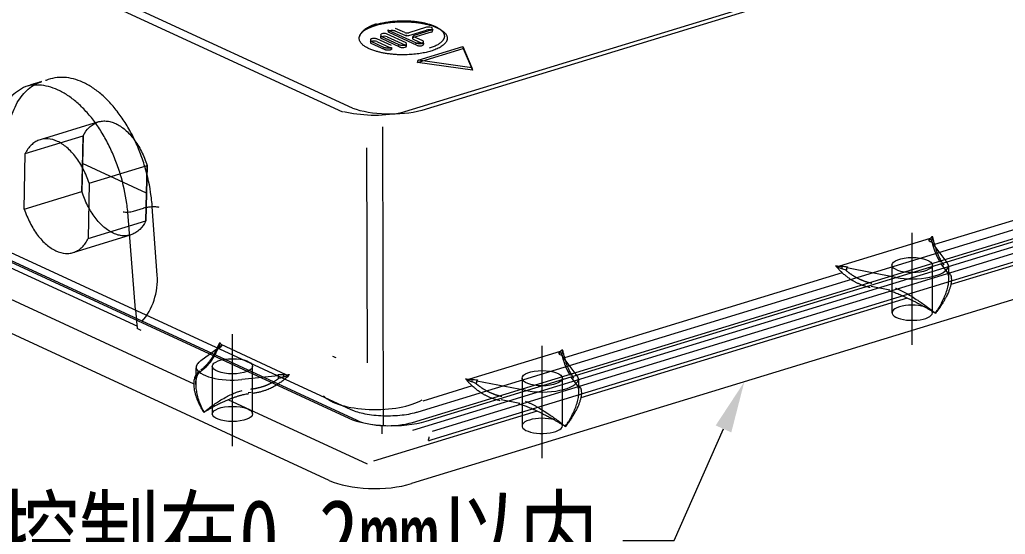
# Model space of a CAD drawing. Header units: millimetres. Extents: x 2028 to 3302, y -96 to 792.
# Drawn here: x 2921.7 to 3056, y 480.2 to 550.3 of the extents above; entities that cross this region are included whole.
import ezdxf

# ---------------------------------------------------------------- set-up
doc = ezdxf.new("R2010")
doc.units = ezdxf.units.MM
doc.layers.get('0').update_dxf_attribs({"linetype": 'CONTINUOUS'})
doc.layers.get('Defpoints').update_dxf_attribs({"linetype": 'CONTINUOUS'})
doc.styles.get("Standard").update_dxf_attribs({"font": '', "width": 0.8})
doc.styles.get('Standard').set_extended_font_data('SimSun')
doc.dimstyles.new('111$3', dxfattribs={"dimtxt": 10, "dimasz": 7, "dimexe": 1.6, "dimexo": 0.8, "dimgap": 1, "dimtad": 1, "dimtih": 1, "dimtoh": 1, "dimzin": 0, "dimdsep": 46, "dimtxsty": 'Standard', "dimcen": 0, "dimclrd": 3, "dimclre": 3, "dimclrt": 3, "dimadec": 0, "dimazin": 0, "dimtfac": 1, "dimtmove": 0, "dimatfit": 3, "dimfxl": 1, "dimtolj": 1, "dimlwd": 9, "dimlwe": 9, "dimarcsym": 0})

# ---------------------------------------------------------------- blocks, each defined once
blk = doc.blocks.new('*D22')
at = {"color": 3, "lineweight": 9, "transparency": 16777216}
for p, q in [((3010.86, 479.41), (3017.57, 494.59)), ((3003.86, 479.41), (3010.86, 479.41))]:
    blk.add_line(p, q, dxfattribs=at)
at = {"color": 3, "lineweight": 18, "transparency": 16777216}
blk.add_solid([(3016.5, 495.06), (3018.63, 494.11), (3020.4, 500.99)], dxfattribs=at)
at = {"layer": 'Defpoints', "color": 0, "lineweight": 18, "transparency": 16777216}
for p in [(3020.4, 500.99), (2941.82, 323.13)]:
    blk.add_point(p, dxfattribs=at)
at = {"color": 3, "lineweight": 18, "transparency": 16777216, "insert": (2921.51, 479.41), "char_height": 10, "attachment_point": 5}
blk.add_mtext('\\A1;壳体表面平整度控制在0.2mm以内', dxfattribs=at)

msp = doc.modelspace()

# ---------------------------------------------------------------- linework, layer by layer
at = {"lineweight": 18}
for p, q in [((2965.692, 537.676), (2825.552, 602.321)), ((2966.998, 538.236), (2831.712, 600.642)), ((3147.618, 590.742), (2973.515, 537.548)), ((3142.98, 588.819), (2976.455, 537.941)), ((2966.855, 497.176), (2825.129, 562.553)), ((2963.82, 487.576), (2806.647, 560.079)), ((2829.313, 559.34), (2966.496, 496.058)), ((2843.118, 553.196), (2967.604, 495.771)), ((2970.842, 547.939), (2970.842, 547.844)), ((2973.394, 546.845), (2970.846, 548.02)), ((2971.73, 547.963), (2974.223, 546.813)), ((2974.339, 547.13), (2971.733, 548.332)), ((2975.732, 547.075), (2971.921, 548.833)), ((2975.817, 546.791), (2972.03, 548.538)), ((2972.805, 548.775), (2974.131, 548.164)), ((2974.134, 548.533), (2972.889, 549.107)), ((2974.383, 548.11), (2974.383, 548.203)), ((2977.093, 549.246), (2974.69, 548.512)), ((2974.694, 548.142), (2977.098, 548.877)), ((2976.596, 547.398), (2975.27, 548.009)), ((2977.729, 548.586), (2975.325, 547.851)), ((2977.858, 548.886), (2975.427, 548.143)), ((3147.264, 549.225), (2975.913, 496.871)), ((2977.914, 548.731), (2977.914, 548.856)), ((2969.452, 547.272), (2969.452, 547.177)), ((2971.372, 546.469), (2969.455, 547.354)), ((2971.458, 546.185), (2969.564, 547.059)), ((2970.339, 547.296), (2972.201, 546.437)), ((2972.317, 546.754), (2970.342, 547.665)), ((2973.479, 546.561), (2970.955, 547.726)), ((2973.479, 546.654), (2973.479, 546.561)), ((2974.223, 546.813), (2974.255, 546.798)), ((2974.255, 546.891), (2974.255, 546.818)), ((2974.255, 546.818), (2974.255, 546.798)), ((2974.255, 546.654), (2974.255, 546.606)), ((2974.255, 546.606), (2974.255, 546.561)), ((2974.367, 546.68), (2974.367, 546.775)), ((2975.178, 547.834), (2975.177, 547.827)), ((2975.177, 547.827), (2975.177, 547.734)), ((3149.331, 547.575), (2975.187, 494.368)), ((2975.201, 495.479), (3146.552, 547.832)), ((2975.267, 547.64), (2976.56, 547.043)), ((2975.975, 544.764), (2982.038, 546.617)), ((2976.56, 547.043), (2976.593, 547.028)), ((2976.705, 546.91), (2976.705, 547.034)), ((2977.043, 495.651), (3145.609, 547.153)), ((3149.203, 546.609), (2977.852, 494.256)), ((2982.076, 546.376), (2982.038, 546.617)), ((2982.038, 546.617), (2983.28, 543.72)), ((2972.201, 546.437), (2972.233, 546.422)), ((3168.2, 546.148), (2975.075, 487.142)), ((2975.871, 544.48), (2982.076, 546.376)), ((2977.865, 493.133), (3152.009, 546.34)), ((2982.076, 546.376), (2983.346, 543.411)), ((2975.871, 544.48), (2975.975, 544.764)), ((2983.346, 543.411), (2975.871, 544.48)), ((2983.28, 543.72), (2975.975, 544.764)), ((2983.28, 543.72), (2983.346, 543.411)), ((2932.391, 536.375), (2924.465, 533.954)), ((2971.227, 495.049), (2971.152, 535.692)), ((2922.407, 532.052), (2927.192, 533.514)), ((2927.192, 533.514), (2930.312, 534.467)), ((2930.312, 534.467), (2930.148, 526.914)), ((2930.218, 530.139), (2930.312, 534.467)), ((2922.297, 524.515), (2922.407, 532.052)), ((2969.036, 503.573), (2968.982, 532.823)), ((2938.941, 526.672), (2930.23, 530.69)), ((3084.155, 531.242), (3046.311, 519.68)), ((2930.148, 526.914), (2930.218, 530.139)), ((2931.118, 528.034), (2939.023, 530.449)), ((2938.858, 522.895), (2939.023, 530.449)), ((2939.023, 530.449), (2938.858, 522.895)), ((2931.118, 528.034), (2931.008, 520.497)), ((3093.006, 527.808), (3048.532, 514.22)), ((2922.297, 524.515), (2930.148, 526.914)), ((2937.463, 510.781), (2936.394, 524.105)), ((2937.177, 524.219), (2938.557, 524.641)), ((2937.177, 524.219), (2937.177, 524.219)), ((2940.41, 515.511), (2939.731, 524.802)), ((2931.008, 520.497), (2938.858, 522.895)), ((2928.95, 518.595), (2936.779, 520.988)), ((3045.734, 520.51), (3033.389, 516.738)), ((3048.027, 517.218), (3046.008, 519.941)), ((2937.742, 508.507), (2914.782, 519.099)), ((2945.425, 500.696), (2909.057, 517.472)), ((3047.2, 517.05), (3047.965, 516.018)), ((3033.744, 515.84), (2995.897, 504.277)), ((3041.059, 515.205), (3034.369, 516.5)), ((3040.524, 516.888), (3040.524, 510.4)), ((3046.024, 510.4), (3046.024, 516.888)), ((3048.274, 514.99), (3048.274, 516.517)), ((3037.685, 514.004), (3040.22, 513.513)), ((3042.592, 512.405), (2998.118, 498.817)), ((2937.463, 510.781), (2937.666, 508.25)), ((2938.236, 507.987), (2937.666, 508.25)), ((2948.688, 505.57), (2946.331, 503.855)), ((2957.955, 501.97), (2949.097, 506.057)), ((2995.319, 505.107), (2982.975, 501.335)), ((2997.613, 501.815), (2995.594, 504.537)), ((2945.655, 502.74), (2945.655, 500.68)), ((2946.413, 502.509), (2946.627, 502.664)), ((2947.905, 503.111), (2947.905, 496.623)), ((2953.405, 496.623), (2953.405, 503.111)), ((2956.904, 501.815), (2951.951, 501.298)), ((2990.644, 499.801), (2983.955, 501.097)), ((2990.11, 501.484), (2990.11, 494.996)), ((2995.61, 494.996), (2995.61, 501.484)), ((2996.786, 501.646), (2997.551, 500.615)), ((2997.86, 499.587), (2997.86, 501.114)), ((2952.779, 499.53), (2953.229, 499.577)), ((2983.33, 500.437), (2976.597, 498.38)), ((2969.052, 489.797), (2950.087, 498.545)), ((2987.271, 498.601), (2989.806, 498.11)), ((2992.177, 497.002), (2969.88, 490.19)), ((2971.01, 495.045), (2971.013, 493.936))]:
    msp.add_line(p, q, dxfattribs=at)
for centre, major_axis, ratio, start_param, end_param in [((2977.414, 549.102), (0.5, 0), 0.3754192, 0.3253754, 2.2654374), ((2971.342, 547.844), (0.5, 0), 0.3754192, 2.4321574, 3.8247166), ((2971.342, 548.215), (0.5, 0), 0.3754192, 0.6736039, 3.8203751), ((2971.342, 547.844), (0.5, 0), 0.3754192, 0.683124, 2.432157), ((2974.441, 548.259), (0.4, 0), 0.3754192, 3.8247166, 5.3955129), ((2974.441, 548.629), (0.4, 0), 0.3754192, 3.8370264, 5.3826409), ((2975.577, 548.105), (0.4, 0), 0.3754192, 3.7653483, 3.8375334), ((2975.514, 547.856), (-0.088, 0.287), 0.5850486, 0.0000022, 0.1353351), ((2977.414, 548.731), (0.5, 0), 0.3754192, 0.7623016, 2.2539203), ((2977.414, 548.731), (0.5, 0), 0.3754192, 5.3955129, 7.0454866), ((2977.414, 549.102), (0.5, 0), 0.3754192, 5.3964542, 6.6085629), ((2969.952, 547.177), (0.5, 0), 0.3754192, 2.4321574, 3.8247166), ((2969.952, 547.548), (0.5, 0), 0.3754192, 0.6736039, 3.8203751), ((2969.952, 547.177), (0.5, 0), 0.3754192, 0.683124, 2.432157), ((2973.867, 546.68), (0.5, 0), 0.3754192, 5.3955129, 6.9663093), ((2973.867, 547.05), (0.5, 0), 0.3754192, 5.6164681, 6.6640087), ((2975.577, 547.734), (0.4, 0), 0.3754192, 2.2539203, 3.141593), ((2975.577, 547.734), (0.4, 0), 0.3754192, 3.1415931, 3.8247166), ((2976.205, 547.28), (0.5, 0), 0.3754192, 3.8203751, 6.3072061), ((2976.205, 546.91), (0.5, 0), 0.3754192, 3.8247166, 6.9663093), ((2976.205, 547.28), (0.5, 0), 0.3754192, 0.0240209, 0.6736037), ((2973.867, 546.68), (0.5, 0), 0.3754192, 3.8247166, 5.3955129), ((2970.058, 540.124), (-7.5, 0), 0.3757755, 0.9664962, 2.0433034), ((2972.233, 540.283), (-7.5, 0), 0.3757755, 0.8015304, 2.1675384), ((3045.595, 519.998), (-0.392, 0.079), 0.9242255, 3.7420614, 4.8961342), ((3045.687, 519.702), (-0.321, -0.238), 0.8928854, 3.1416144, 4.1274375), ((3045.687, 519.702), (-0.321, -0.238), 0.8928854, 2.5566412, 3.1416166), ((3033.723, 516.371), (0.019, 0.4), 0.1194193, 0.3877702, 1.541843), ((3034.476, 516.277), (0.076, 0.393), 0.4248124, 0.4276119, 1.9984083), ((3043.274, 516.888), (5, 0), 0.3754192, 4.2533345, 6.1742353), ((3048.351, 512.615), (-0.366, 3.545), 0.2201984, 5.6702863, 5.8450846), ((2935.121, 514.088), (1.557, 6.68), 0.7600713, 4.0867487, 5.0990404), ((3040.091, 510.091), (-3.116, 2.097), 0.8180808, 5.040797, 5.2155953), ((3043.274, 510.4), (2.75, 0), 0.3754192, 2.2539204, 6.2831853), ((3043.274, 510.4), (2.75, 0), 0.3754192, 0.9158965, 2.2539204), ((3043.274, 510.4), (2.75, 0), 0.3754192, 0, 0.2153215), ((2948.923, 505.247), (0.235, -0.323), 0.8237687, 3.1416081, 3.9886362), ((2948.923, 505.247), (0.235, -0.323), 0.8237687, 2.4178399, 3.1416082), ((2949.173, 505.53), (0.378, -0.131), 0.9191297, 1.8787712, 3.0328439), ((2995.181, 504.595), (-0.392, 0.079), 0.9242255, 3.7420614, 4.8961342), ((2970.12, 506.451), (-7.5, 0.014), 0.4130358, 0.6844532, 0.7702256), ((2995.272, 504.299), (-0.321, -0.238), 0.8928854, 3.1416144, 4.1274375), ((2995.272, 504.299), (-0.321, -0.238), 0.8928854, 2.5566412, 3.1416166), ((2950.655, 502.74), (5, 0), 0.3754192, 3.1065629, 3.1415936), ((2950.655, 503.111), (5, 0), 0.3754192, 3.2404952, 4.9744425), ((2946.131, 499.208), (0.744, 3.495), 0.4111656, 0.4777789, 0.6525771), ((2956.842, 501.594), (-0.042, 0.398), 0.2486283, 4.3143732, 5.8851696), ((2957.63, 501.628), (0.011, 0.4), 0.0697684, 0.3858387, 1.5399114), ((2983.309, 500.968), (0.019, 0.4), 0.1194193, 0.3877702, 1.541843), ((2984.062, 500.874), (0.076, 0.393), 0.4248124, 0.4276119, 1.9984083), ((2992.86, 501.484), (5, 0), 0.3754192, 4.2533345, 6.1742353), ((2997.936, 497.212), (-0.366, 3.545), 0.2201984, 5.6702863, 5.8450846), ((2952.853, 496.107), (3.705, 1.074), 0.8307391, 1.3344782, 1.5092764), ((2970.132, 500.037), (-7.5, 0), 0.3757755, 0.3346567, 2.5833257), ((2989.677, 494.688), (-3.116, 2.097), 0.8180808, 5.040797, 5.2155953), ((2972.311, 497.838), (-7.5, 0), 0.3757755, 0.683631, 2.2535137), ((2971.792, 497.051), (-5.4, 0), 0.3754192, 0.683124, 2.2539203), ((2992.86, 494.996), (2.75, 0), 0.3754192, 2.2539204, 6.2831853), ((2992.86, 494.996), (2.75, 0), 0.3754192, 0.9158965, 2.2539204), ((2992.86, 494.996), (2.75, 0), 0.3754192, 0, 0.2153215), ((2971.792, 495.935), (-9.621, 0), 0.3754192, 2.1877937, 2.2539203), ((2970.025, 489.472), (8, 0), 0.3754192, 3.8247166, 5.3955129)]:
    msp.add_ellipse(centre, major_axis=major_axis, ratio=ratio, start_param=start_param, end_param=end_param, dxfattribs=at)
for centre, major_axis in [((3043.274, 516.888), (-2.75, 0)), ((2950.655, 503.111), (-2.75, 0)), ((2992.86, 501.484), (-2.75, 0)), ((2950.655, 496.623), (2.75, 0))]:
    msp.add_ellipse(centre, major_axis=major_axis, ratio=0.3754192, dxfattribs=at)
for points, weights in [([(2969.076, 549.084), (2969.385, 549.243), (2969.742, 549.383), (2970.137, 549.504)], [0.845215125246, 0.865062052595, 0.890328769491, 0.921015275934]), ([(2970.137, 549.504), (2972.832, 550.328), (2976.299, 550.205), (2978.532, 549.199)], [0.933230751322, 0.75165058789, 0.748968331895, 0.925183983336]), ([(2970.137, 549.504), (2970.167, 549.662), (2970.262, 549.724), (2970.381, 549.669)], [0.933230750156, 0.810265448809, 0.819609852215, 0.961263960374]), ([(2971.797, 548.838), (2971.84, 548.851), (2971.882, 548.85), (2971.921, 548.833)], [0.954728960058, 0.887574519521, 0.844805612503, 0.826510789255]), ([(2972.03, 548.538), (2971.872, 548.611), (2971.843, 548.723), (2972.102, 548.802)], [1, 0.666666574172, 0.499999907538, 0.500000000096]), ([(2972.102, 548.802), (2972.36, 548.881), (2972.647, 548.848), (2972.805, 548.775)], [0.500000000096, 0.500000141092, 0.666666807727, 1]), ([(2977.9, 548.866), (2977.915, 548.843), (2977.917, 548.82), (2977.908, 548.797)], [0.503797546367, 0.519054250602, 0.541154790608, 0.570099166384]), ([(2974.324, 546.849), (2974.343, 546.833), (2974.356, 546.816), (2974.363, 546.797)], [0.759295082838, 0.709050555517, 0.665543908718, 0.628775142442]), ([(2976.697, 547.035), (2976.708, 547.012), (2976.708, 546.989), (2976.695, 546.965)], [0.642408880701, 0.599828495961, 0.565533628609, 0.539524278645]), ([(2972.233, 546.422), (2972.864, 546.131), (2972.089, 545.894), (2971.458, 546.185)], [1, 0.33333333353, 0.33333333353, 1]), ([(2972.338, 546.429), (2972.348, 546.406), (2972.348, 546.383), (2972.335, 546.359)], [0.642408880701, 0.59985771406, 0.565580697881, 0.539577832167])]:
    msp.add_rational_spline(points, weights, degree=3, dxfattribs=at)
for points, degree in [([(2970.265, 549.681), (2969.597, 549.501), (2969.16, 549.225)], 2), ([(2973.247, 546.861), (2973.291, 546.874), (2973.335, 546.872), (2973.372, 546.855)], 3), ([(2975.584, 547.091), (2975.629, 547.104), (2975.673, 547.102), (2975.71, 547.085)], 3), ([(2971.225, 546.485), (2971.269, 546.498), (2971.313, 546.496), (2971.35, 546.479)], 3), ([(2922.998, 541.349), (2923.036, 541.362), (2923.073, 541.374), (2923.111, 541.386)], 3), ([(2924.651, 541.856), (2923.109, 541.385)], 1), ([(2938.557, 524.641), (2938.558, 524.641), (2938.558, 524.641), (2938.558, 524.641)], 3), ([(3046.008, 519.94), (3045.987, 519.972)], 1), ([(3048.25, 516.565), (3048.253, 516.929), (3048.027, 517.218)], 2), ([(3034.293, 516.144), (3034.674, 515.818), (3035.508, 515.268), (3036.394, 514.832), (3037.312, 514.521), (3037.776, 514.431)], 2), ([(3047.965, 516.019), (3048.125, 515.758)], 1), ([(2948.568, 505.316), (2948.371, 504.921), (2947.941, 504.219), (2947.484, 503.622), (2947.011, 503.144), (2946.771, 502.97)], 2), ([(2948.784, 505.638), (2948.688, 505.57)], 1), ([(2995.594, 504.537), (2995.573, 504.569)], 1), ([(2945.655, 500.632), (2945.645, 501.701), (2946.128, 502.253)], 2), ([(2946.133, 502.259), (2946.413, 502.508)], 1), ([(2997.835, 501.162), (2997.839, 501.525), (2997.613, 501.815)], 2), ([(2983.878, 500.741), (2984.26, 500.415), (2985.094, 499.865), (2985.98, 499.429), (2986.898, 499.118), (2987.362, 499.028)], 2), ([(2997.55, 500.615), (2997.711, 500.355)], 1), ([(2977.359, 492.989), (2977.393, 493.155), (2977.431, 493.322), (2977.475, 493.487)], 3)]:
    msp.add_open_spline(points, degree=degree, dxfattribs=at)
for points, weights, knots in [([(2970.381, 549.669), (2972.95, 550.454), (2976.243, 550.321), (2978.309, 549.35), (2980.341, 548.394), (2980, 547.176), (2977.465, 546.402)], [0.961263961175, 0.771425080698, 0.771425080698, 0.961263961175, 0.773933752904, 0.771458232159, 0.953837398938], [0, 0, 0, 0, 0.5033257, 0.5033257, 0.5033257, 1, 1, 1, 1]), ([(2977.71, 546.011), (2974.964, 545.172), (2971.444, 545.314), (2969.235, 546.352), (2967.514, 547.162), (2967.391, 548.216), (2969.076, 549.084)], [0.928186285652, 0.744879876113, 0.744879876113, 0.928186285652, 0.778821784776, 0.751164725435, 0.845215107627], [0, 0, 0, 0, 0.5510142, 0.5510142, 0.5510142, 1, 1, 1, 1]), ([(2978.532, 549.199), (2978.559, 549.187), (2978.585, 549.175), (2978.611, 549.162), (2980.784, 548.141), (2980.419, 546.839), (2977.71, 546.011)], [0.925183922646, 0.927825982596, 0.930508258822, 0.933230751322, 0.75136362832, 0.748960300904, 0.926020769074], [0, 0, 0, 0, 0.0147489, 0.0147489, 0.0147489, 1, 1, 1, 1])]:
    msp.add_rational_spline(points, weights, degree=3, knots=knots, dxfattribs=at)
for points, degree, knots in [([(2969.16, 549.225), (2968.994, 549.143), (2968.721, 548.984), (2968.414, 548.727), (2968.133, 548.412), (2968.008, 548.161), (2967.957, 547.993)], 3, [0, 0, 0, 0, 0.2575816, 0.4701575, 0.6694001, 1, 1, 1, 1]), ([(2970.848, 548.02), (2970.827, 548.032), (2970.812, 548.039), (2970.809, 548.041), (2970.809, 548.041)], 3, [0, 0, 0, 0, 0.8101731, 1, 1, 1, 1]), ([(2970.812, 548.037), (2970.815, 548.032), (2970.834, 548.005), (2970.84, 547.966), (2970.842, 547.937)], 3, [0, 0, 0, 0, 0.4127736, 1, 1, 1, 1]), ([(2971.922, 548.833), (2971.907, 548.84), (2971.892, 548.847), (2971.885, 548.853), (2971.885, 548.853)], 3, [0, 0, 0, 0, 0.6397362, 1, 1, 1, 1]), ([(2971.885, 548.852), (2971.887, 548.849), (2971.91, 548.82), (2971.914, 548.781), (2971.917, 548.749)], 3, [0, 0, 0, 0, 0.378158, 1, 1, 1, 1]), ([(2975.405, 548.134), (2975.377, 548.121), (2975.321, 548.088), (2975.245, 548.016), (2975.193, 547.927), (2975.179, 547.866), (2975.178, 547.834)], 3, [0, 0, 0, 0, 0.2273953, 0.4754492, 0.7365266, 1, 1, 1, 1]), ([(2977.947, 548.928), (2977.947, 548.928), (2977.946, 548.927), (2977.919, 548.909), (2977.877, 548.894), (2977.831, 548.878)], 3, [0, 0, 0, 0, 0.0830687, 0.306525, 1, 1, 1, 1]), ([(2977.914, 548.824), (2977.918, 548.858), (2977.925, 548.901), (2977.947, 548.926), (2977.947, 548.928), (2977.947, 548.928)], 3, [0, 0, 0, 0, 0.5549926, 0.9335756, 1, 1, 1, 1]), ([(2969.457, 547.353), (2969.437, 547.365), (2969.421, 547.372), (2969.418, 547.374), (2969.418, 547.374)], 3, [0, 0, 0, 0, 0.8101731, 1, 1, 1, 1]), ([(2969.421, 547.37), (2969.425, 547.365), (2969.443, 547.338), (2969.449, 547.299), (2969.452, 547.27)], 3, [0, 0, 0, 0, 0.4127736, 1, 1, 1, 1]), ([(2974.401, 546.876), (2974.401, 546.876), (2974.398, 546.874), (2974.379, 546.862), (2974.303, 546.828), (2974.15, 546.791), (2973.952, 546.77), (2973.75, 546.772), (2973.581, 546.793), (2973.454, 546.823), (2973.397, 546.844), (2973.372, 546.855)], 3, [0, 0, 0, 0, 0.0417923, 0.093319, 0.2062675, 0.3575804, 0.5084039, 0.6498421, 0.7916704, 0.890114, 1, 1, 1, 1]), ([(2974.367, 546.772), (2974.371, 546.805), (2974.378, 546.847), (2974.399, 546.874), (2974.401, 546.876), (2974.401, 546.876)], 3, [0, 0, 0, 0, 0.5542588, 0.9365714, 1, 1, 1, 1]), ([(2976.738, 547.106), (2976.738, 547.107), (2976.735, 547.104), (2976.716, 547.093), (2976.64, 547.058), (2976.488, 547.021), (2976.29, 547), (2976.087, 547.002), (2975.919, 547.023), (2975.791, 547.053), (2975.734, 547.074), (2975.709, 547.085)], 3, [0, 0, 0, 0, 0.0417923, 0.093319, 0.2062675, 0.3575804, 0.5084039, 0.6498421, 0.7916704, 0.890114, 1, 1, 1, 1]), ([(2976.705, 547.002), (2976.709, 547.035), (2976.715, 547.077), (2976.737, 547.104), (2976.738, 547.106), (2976.738, 547.106)], 3, [0, 0, 0, 0, 0.5542588, 0.9365714, 1, 1, 1, 1]), ([(2972.379, 546.5), (2972.379, 546.501), (2972.376, 546.498), (2972.357, 546.487), (2972.281, 546.452), (2972.128, 546.415), (2971.93, 546.394), (2971.728, 546.396), (2971.559, 546.417), (2971.432, 546.447), (2971.375, 546.468), (2971.35, 546.48)], 3, [0, 0, 0, 0, 0.0417923, 0.093319, 0.2062675, 0.3575804, 0.5084039, 0.6498421, 0.7916704, 0.890114, 1, 1, 1, 1]), ([(2972.345, 546.397), (2972.349, 546.429), (2972.356, 546.471), (2972.378, 546.498), (2972.379, 546.5), (2972.379, 546.5)], 3, [0, 0, 0, 0, 0.5542588, 0.9365714, 1, 1, 1, 1]), ([(2922.998, 541.316), (2922.935, 541.304), (2922.45, 541.195), (2921.622, 540.736), (2920.567, 539.937), (2919.637, 538.886), (2918.832, 537.602), (2918.179, 536.112), (2917.73, 534.497), (2917.532, 533.384), (2917.461, 532.848)], 3, [0, 0, 0, 0, 0.0205564, 0.1588912, 0.2931564, 0.4335245, 0.5776911, 0.7244244, 0.8712879, 1, 1, 1, 1]), ([(2919.789, 533.978), (2919.871, 534.525), (2920.079, 535.614), (2920.494, 537.108), (2921.026, 538.459), (2921.655, 539.559), (2922.418, 540.497), (2923.271, 541.22), (2924.013, 541.658), (2924.483, 541.785), (2924.617, 541.812)], 3, [0, 0, 0, 0, 0.1288041, 0.2660867, 0.3923653, 0.5255436, 0.6558849, 0.7968848, 0.9426656, 1, 1, 1, 1]), ([(2936.393, 524.105), (2936.388, 524.152), (2936.384, 524.2), (2936.347, 524.583), (2936.308, 524.922), (2936.074, 526.612), (2935.778, 527.95), (2935.272, 529.605), (2935.163, 529.936), (2934.934, 530.59), (2934.814, 530.913), (2934.437, 531.866), (2934.163, 532.483), (2933.72, 533.382), (2933.566, 533.678), (2933.248, 534.259), (2933.083, 534.546), (2932.574, 535.385), (2932.22, 535.913), (2931.482, 536.908), (2931.098, 537.375), (2930.301, 538.248), (2929.886, 538.654), (2929.05, 539.379), (2928.626, 539.701), (2927.768, 540.267), (2927.332, 540.511), (2926.013, 541.116), (2925.151, 541.339), (2923.881, 541.409), (2923.46, 541.386), (2922.951, 541.301), (2922.846, 541.281), (2922.743, 541.258)], 3, [0, 0, 0, 0, 0.0050631, 0.0050631, 0.0412173, 0.0412173, 0.185834, 0.185834, 0.2219882, 0.2219882, 0.2581424, 0.2581424, 0.3304508, 0.3304508, 0.3666049, 0.3666049, 0.4027591, 0.4027591, 0.4750675, 0.4750675, 0.5473759, 0.5473759, 0.6196842, 0.6196842, 0.6919926, 0.6919926, 0.764301, 0.764301, 0.9089177, 0.9089177, 0.9812261, 0.9812261, 1, 1, 1, 1]), ([(2939.732, 524.802), (2939.72, 524.953), (2939.709, 525.105), (2939.665, 525.595), (2939.628, 525.934), (2939.406, 527.628), (2939.118, 528.969), (2938.623, 530.626), (2938.516, 530.958), (2938.292, 531.614), (2938.173, 531.937), (2937.802, 532.892), (2937.532, 533.51), (2937.093, 534.411), (2936.941, 534.707), (2936.627, 535.289), (2936.463, 535.576), (2935.958, 536.417), (2935.607, 536.946), (2934.873, 537.943), (2934.492, 538.411), (2933.698, 539.285), (2933.285, 539.691), (2932.451, 540.417), (2932.028, 540.74), (2931.171, 541.306), (2930.735, 541.551), (2929.416, 542.156), (2928.552, 542.378), (2927.279, 542.447), (2926.856, 542.424), (2926.043, 542.288), (2925.65, 542.176), (2925.243, 542.009), (2925.216, 541.998), (2925.189, 541.987)], 3, [0, 0, 0, 0, 0.0152626, 0.0152626, 0.0490539, 0.0490539, 0.1842194, 0.1842194, 0.2180108, 0.2180108, 0.2518021, 0.2518021, 0.3193849, 0.3193849, 0.3531763, 0.3531763, 0.3869676, 0.3869676, 0.4545504, 0.4545504, 0.5221331, 0.5221331, 0.5897158, 0.5897158, 0.6572986, 0.6572986, 0.7248813, 0.7248813, 0.8600468, 0.8600468, 0.9276295, 0.9276295, 0.9952123, 0.9952123, 1, 1, 1, 1]), ([(2930.312, 534.467), (2930.548, 534.927), (2930.827, 535.312), (2931.308, 535.779), (2931.48, 535.917), (2931.837, 536.148), (2932.023, 536.242), (2932.408, 536.388), (2932.607, 536.44), (2933.02, 536.499), (2933.231, 536.507), (2933.657, 536.478), (2933.872, 536.442), (2934.306, 536.327), (2934.527, 536.246), (2935.187, 535.942), (2935.617, 535.659), (2936.248, 535.116), (2936.456, 534.915), (2936.855, 534.482), (2937.047, 534.251), (2937.419, 533.756), (2937.598, 533.493), (2937.941, 532.936), (2938.101, 532.648), (2938.401, 532.052), (2938.541, 531.745), (2938.799, 531.11), (2938.917, 530.782), (2939.023, 530.449)], 3, [0, 0, 0, 0, 0.125, 0.125, 0.1875, 0.1875, 0.25, 0.25, 0.3125, 0.3125, 0.375, 0.375, 0.4375, 0.4375, 0.5, 0.5, 0.625, 0.625, 0.6875, 0.6875, 0.75, 0.75, 0.8125, 0.8125, 0.875, 0.875, 0.9375, 0.9375, 1, 1, 1, 1]), ([(2931.118, 528.034), (2930.902, 528.699), (2930.642, 529.33), (2930.186, 530.225), (2930.021, 530.517), (2929.678, 531.07), (2929.498, 531.331), (2929.125, 531.825), (2928.931, 532.057), (2928.528, 532.492), (2928.32, 532.692), (2927.901, 533.052), (2927.688, 533.213), (2927.256, 533.496), (2927.036, 533.62), (2926.376, 533.924), (2925.943, 534.04), (2925.303, 534.084), (2925.092, 534.077), (2924.684, 534.018), (2924.486, 533.967), (2924.103, 533.823), (2923.917, 533.729), (2923.56, 533.497), (2923.392, 533.362), (2923.075, 533.053), (2922.927, 532.879), (2922.651, 532.494), (2922.523, 532.281), (2922.407, 532.052)], 3, [0, 0, 0, 0, 0.125, 0.125, 0.1875, 0.1875, 0.25, 0.25, 0.3125, 0.3125, 0.375, 0.375, 0.4375, 0.4375, 0.5, 0.5, 0.625, 0.625, 0.6875, 0.6875, 0.75, 0.75, 0.8125, 0.8125, 0.875, 0.875, 0.9375, 0.9375, 1, 1, 1, 1]), ([(2931.067, 524.727), (2931.017, 524.821), (2930.967, 524.917), (2930.769, 525.311), (2930.629, 525.618), (2930.372, 526.252), (2930.253, 526.581), (2930.148, 526.914)], 3, [0, 0, 0, 0, 0.1390433, 0.1390433, 0.5695217, 0.5695217, 1, 1, 1, 1]), ([(2922.297, 524.515), (2922.513, 523.85), (2922.773, 523.219), (2923.229, 522.324), (2923.394, 522.032), (2923.737, 521.479), (2923.916, 521.218), (2924.29, 520.724), (2924.484, 520.492), (2924.887, 520.057), (2925.095, 519.857), (2925.514, 519.497), (2925.727, 519.336), (2926.159, 519.052), (2926.379, 518.929), (2927.039, 518.625), (2927.472, 518.509), (2928.111, 518.464), (2928.323, 518.472), (2928.731, 518.531), (2928.929, 518.581), (2929.312, 518.726), (2929.497, 518.82), (2929.855, 519.052), (2930.023, 519.187), (2930.34, 519.496), (2930.488, 519.67), (2930.764, 520.055), (2930.892, 520.267), (2931.008, 520.497)], 3, [0, 0, 0, 0, 0.125, 0.125, 0.1875, 0.1875, 0.25, 0.25, 0.3125, 0.3125, 0.375, 0.375, 0.4375, 0.4375, 0.5, 0.5, 0.625, 0.625, 0.6875, 0.6875, 0.75, 0.75, 0.8125, 0.8125, 0.875, 0.875, 0.9375, 0.9375, 1, 1, 1, 1]), ([(2938.858, 522.895), (2938.623, 522.435), (2938.344, 522.051), (2937.863, 521.583), (2937.69, 521.446), (2937.333, 521.214), (2937.147, 521.12), (2936.762, 520.975), (2936.563, 520.923), (2936.151, 520.863), (2935.939, 520.856), (2935.514, 520.884), (2935.299, 520.921), (2934.864, 521.036), (2934.643, 521.116), (2933.983, 521.421), (2933.553, 521.704), (2932.922, 522.246), (2932.714, 522.448), (2932.315, 522.88), (2932.123, 523.112), (2931.751, 523.607), (2931.572, 523.87), (2931.285, 524.337), (2931.174, 524.53), (2931.067, 524.727)], 3, [0, 0, 0, 0, 0.1462309, 0.1462309, 0.2193463, 0.2193463, 0.2924618, 0.2924618, 0.3655772, 0.3655772, 0.4386926, 0.4386926, 0.5118081, 0.5118081, 0.5849235, 0.5849235, 0.7311544, 0.7311544, 0.8042698, 0.8042698, 0.8773853, 0.8773853, 0.9505007, 0.9505007, 1, 1, 1, 1]), ([(2935.777, 524.15), (2935.859, 524.13), (2935.962, 524.116), (2936.19, 524.102), (2936.317, 524.101), (2936.575, 524.114), (2936.707, 524.127), (2936.958, 524.165), (2937.075, 524.19), (2937.177, 524.219)], 3, [0, 0, 0, 0, 0.25, 0.25, 0.5, 0.5, 0.75, 0.75, 1, 1, 1, 1]), ([(2940.657, 524.732), (2940.535, 524.762), (2940.38, 524.783), (2940.038, 524.806), (2939.847, 524.807), (2939.557, 524.795), (2939.458, 524.788), (2939.263, 524.77), (2939.168, 524.759), (2938.98, 524.732), (2938.888, 524.716), (2938.716, 524.681), (2938.635, 524.662), (2938.558, 524.641)], 3, [0, 0, 0, 0, 0.25, 0.25, 0.5, 0.5, 0.625, 0.625, 0.75, 0.75, 0.875, 0.875, 1, 1, 1, 1]), ([(3043.274, 506.009), (3043.274, 509.009), (3043.274, 521.278)], 1, [0, 0, 0.1964823, 1, 1]), ([(3045.687, 520.073), (3045.676, 520.087), (3045.667, 520.1), (3045.606, 520.197), (3045.578, 520.284), (3045.595, 520.369)], 3, [0, 0, 0, 0, 0.1402623, 0.1402623, 1, 1, 1, 1]), ([(3045.595, 520.369), (3045.607, 520.381), (3045.632, 520.405), (3045.675, 520.45), (3045.727, 520.503), (3045.791, 520.57), (3045.885, 520.669), (3045.965, 520.755), (3046.014, 520.807)], 3, [0, 0, 0, 0, 0.1049557, 0.2232273, 0.3548834, 0.4999735, 0.6902475, 1, 1, 1, 1]), ([(3046.014, 520.807), (3046.009, 520.775), (3045.997, 520.7), (3045.981, 520.578), (3045.965, 520.422), (3045.956, 520.269), (3045.959, 520.176), (3045.96, 520.138)], 3, [0, 0, 0, 0, 0.1295045, 0.2962661, 0.5002465, 0.7994418, 1, 1, 1, 1]), ([(3045.96, 520.138), (3045.963, 520.112), (3045.968, 520.054), (3045.985, 519.98), (3045.999, 519.932), (3046.004, 519.916)], 3, [0, 0, 0, 0, 0.3567637, 0.7759643, 1, 1, 1, 1]), ([(3046.004, 519.916), (3046.01, 519.897), (3046.03, 519.839), (3046.055, 519.782), (3046.072, 519.743)], 3, [0, 0, 0, 0, 0.3218106, 1, 1, 1, 1]), ([(3046.014, 520.807), (3046.033, 520.728), (3046.07, 520.567), (3046.13, 520.329), (3046.192, 520.09), (3046.259, 519.85), (3046.317, 519.652), (3046.353, 519.534), (3046.365, 519.494)], 3, [0, 0, 0, 0, 0.1720722, 0.3483296, 0.5287897, 0.7134688, 0.902382, 1, 1, 1, 1]), ([(3047.123, 517.287), (3046.842, 517.667), (3046.573, 518.295), (3046.439, 518.607), (3046.187, 519.335), (3046.072, 519.743)], 2, [0, 0, 0, 0.5, 0.5, 0.75, 1, 1, 1]), ([(3046.365, 519.494), (3046.377, 519.455), (3046.414, 519.336), (3046.478, 519.139), (3046.559, 518.907), (3046.643, 518.679), (3046.728, 518.461), (3046.816, 518.245), (3046.912, 518.027), (3047.02, 517.797), (3047.143, 517.56), (3047.279, 517.324), (3047.428, 517.093), (3047.532, 516.96), (3047.586, 516.891)], 3, [0, 0, 0, 0, 0.0333906, 0.1023865, 0.1728761, 0.2448635, 0.3183524, 0.3877825, 0.4665263, 0.5545859, 0.6519626, 0.758657, 0.8746694, 1, 1, 1, 1]), ([(3032.861, 516.789), (3032.908, 516.782), (3032.992, 516.77), (3033.109, 516.757), (3033.203, 516.749), (3033.337, 516.74), (3033.506, 516.733), (3033.656, 516.739), (3033.723, 516.742)], 3, [0, 0, 0, 0, 0.1698513, 0.3098315, 0.4199386, 0.5001723, 0.7768276, 1, 1, 1, 1]), ([(3033.676, 516.385), (3033.641, 516.397), (3033.558, 516.426), (3033.416, 516.484), (3033.231, 516.57), (3033.041, 516.673), (3032.914, 516.755), (3032.861, 516.789)], 3, [0, 0, 0, 0, 0.1227874, 0.2893827, 0.4998847, 0.7918109, 1, 1, 1, 1]), ([(3037.556, 513.826), (3037.474, 513.844), (3037.314, 513.879), (3037.078, 513.941), (3036.851, 514.009), (3036.634, 514.081), (3036.427, 514.157), (3036.23, 514.235), (3036.042, 514.315), (3035.864, 514.397), (3035.696, 514.479), (3035.538, 514.561), (3035.389, 514.641), (3035.25, 514.72), (3035.121, 514.797), (3034.892, 514.939), (3034.573, 515.154), (3034.173, 515.46), (3033.803, 515.779), (3033.461, 516.108), (3033.147, 516.443), (3032.955, 516.675), (3032.861, 516.789)], 3, [0, 0, 0, 0, 0.0472878, 0.0928515, 0.1366913, 0.1788073, 0.2191993, 0.2578677, 0.2948123, 0.3300333, 0.3635309, 0.3953052, 0.4253563, 0.4536844, 0.4802898, 0.5051729, 0.5952824, 0.6823164, 0.7662886, 0.8472147, 0.925112, 1, 1, 1, 1]), ([(3034.293, 516.144), (3034.179, 516.192), (3033.98, 516.278), (3033.768, 516.353), (3033.676, 516.385)], 3, [0, 0, 0, 0, 0.568288, 1, 1, 1, 1]), ([(3033.723, 516.742), (3033.949, 516.731), (3034.169, 516.703), (3034.409, 516.661), (3034.443, 516.654), (3034.476, 516.648)], 3, [0, 0, 0, 0, 0.8597377, 0.8597377, 1, 1, 1, 1]), ([(3048.256, 515.337), (3048.248, 515.405), (3048.225, 515.546), (3048.173, 515.746), (3048.118, 515.867), (3048.091, 515.926)], 3, [0, 0, 0, 0, 0.3065647, 0.6582543, 1, 1, 1, 1]), ([(3048.501, 515.561), (3048.513, 515.53), (3048.538, 515.468), (3048.566, 515.366), (3048.588, 515.256), (3048.603, 515.137), (3048.612, 515.01), (3048.613, 514.874), (3048.606, 514.73), (3048.592, 514.577), (3048.57, 514.416), (3048.539, 514.247), (3048.5, 514.071), (3048.451, 513.886), (3048.394, 513.695), (3048.326, 513.496), (3048.249, 513.291), (3048.155, 513.061), (3048.034, 512.795), (3047.876, 512.48), (3047.68, 512.124), (3047.443, 511.727), (3047.158, 511.291), (3046.822, 510.819), (3046.565, 510.5), (3046.43, 510.334)], 3, [0, 0, 0, 0, 0.0250755, 0.0508668, 0.0774044, 0.1047164, 0.1328286, 0.1617647, 0.1915462, 0.2221931, 0.2537237, 0.2861546, 0.3195012, 0.3537778, 0.3889974, 0.4251719, 0.4623125, 0.5004294, 0.5494173, 0.605848, 0.6697354, 0.7410887, 0.8199143, 0.9062169, 1, 1, 1, 1]), ([(3046.43, 510.334), (3046.485, 510.413), (3046.591, 510.565), (3046.737, 510.787), (3046.867, 510.995), (3046.983, 511.187), (3047.086, 511.363), (3047.175, 511.523), (3047.253, 511.667), (3047.439, 512.022), (3047.696, 512.566), (3047.986, 513.337), (3048.183, 514.065), (3048.265, 514.638), (3048.275, 514.935), (3048.274, 515.022)], 3, [0, 0, 0, 0, 0.0515017, 0.0994275, 0.1437774, 0.1845516, 0.2217501, 0.2553733, 0.2854213, 0.3118947, 0.4778394, 0.6238936, 0.7919258, 0.9374119, 1, 1, 1, 1]), ([(3046.43, 510.334), (3046.364, 510.373), (3046.235, 510.449), (3046.037, 510.566), (3045.842, 510.68), (3045.649, 510.792), (3045.459, 510.901), (3045.274, 511.006), (3045.093, 511.108), (3044.917, 511.206), (3044.746, 511.299), (3044.582, 511.388), (3044.425, 511.473), (3044.274, 511.553), (3044.13, 511.628), (3043.995, 511.699), (3043.777, 511.813), (3043.474, 511.97), (3043.085, 512.167), (3042.705, 512.352), (3042.336, 512.526), (3041.98, 512.686), (3041.638, 512.832), (3041.312, 512.963), (3041.003, 513.08), (3040.806, 513.148), (3040.71, 513.18)], 3, [0, 0, 0, 0, 0.0446959, 0.0877631, 0.1292017, 0.1690123, 0.2071951, 0.2437506, 0.2786793, 0.3119818, 0.3436589, 0.3737113, 0.4021399, 0.4289459, 0.4541305, 0.4776955, 0.4996427, 0.5667186, 0.6307354, 0.6917563, 0.7498544, 0.8051143, 0.8576344, 0.9075293, 0.9549325, 1, 1, 1, 1]), ([(3040.983, 513.754), (3041.036, 513.734), (3041.144, 513.692), (3041.309, 513.624), (3041.477, 513.551), (3041.649, 513.472), (3041.824, 513.389), (3042.002, 513.301), (3042.183, 513.208), (3042.367, 513.11), (3042.73, 512.91), (3043.297, 512.573), (3044.002, 512.12), (3044.693, 511.648), (3045.218, 511.272), (3045.656, 510.942), (3046.031, 510.653), (3046.288, 510.448), (3046.43, 510.334)], 3, [0, 0, 0, 0, 0.0258152, 0.0520193, 0.0786529, 0.1057546, 0.1333613, 0.1615075, 0.1902261, 0.2195479, 0.2495018, 0.3659472, 0.5005203, 0.6174227, 0.7503223, 0.8131783, 0.8964046, 1, 1, 1, 1]), ([(2948.575, 505.547), (2948.582, 505.561), (2948.648, 505.702), (2948.767, 505.97), (2948.872, 506.235), (2948.924, 506.365)], 3, [0, 0, 0, 0, 0.0551354, 0.5368729, 1, 1, 1, 1]), ([(2948.81, 505.698), (2948.818, 505.72), (2948.837, 505.772), (2948.865, 505.873), (2948.894, 506.018), (2948.915, 506.185), (2948.921, 506.312), (2948.924, 506.365)], 3, [0, 0, 0, 0, 0.1227874, 0.2893827, 0.4998847, 0.7918109, 1, 1, 1, 1]), ([(2948.924, 506.365), (2948.942, 506.334), (2948.975, 506.277), (2949.016, 506.205), (2949.047, 506.15), (2949.088, 506.075), (2949.133, 505.988), (2949.161, 505.927), (2949.173, 505.9)], 3, [0, 0, 0, 0, 0.1698513, 0.3098315, 0.4199386, 0.5001723, 0.7768276, 1, 1, 1, 1]), ([(2950.655, 492.232), (2950.655, 495.232), (2950.655, 507.501)], 1, [0, 0, 0.1964823, 1, 1]), ([(2946.345, 502.608), (2946.39, 502.639), (2946.478, 502.701), (2946.608, 502.803), (2946.733, 502.909), (2946.852, 503.018), (2946.966, 503.128), (2947.075, 503.24), (2947.178, 503.352), (2947.276, 503.464), (2947.368, 503.575), (2947.454, 503.683), (2947.536, 503.789), (2947.612, 503.892), (2947.683, 503.991), (2947.808, 504.171), (2947.984, 504.44), (2948.203, 504.814), (2948.4, 505.182), (2948.521, 505.43), (2948.575, 505.547)], 3, [0, 0, 0, 0, 0.0564092, 0.1107618, 0.1630579, 0.2132977, 0.261481, 0.3076081, 0.3516791, 0.3936939, 0.4336529, 0.4715562, 0.5074039, 0.5411963, 0.5729336, 0.6026164, 0.7101073, 0.8139294, 0.9140992, 1, 1, 1, 1]), ([(2946.627, 502.664), (2946.918, 502.879), (2947.441, 503.387), (2948.048, 504.214), (2948.345, 504.777), (2948.433, 504.954)], 3, [0, 0, 0, 0, 0.442978, 0.8321787, 1, 1, 1, 1]), ([(2948.568, 505.316), (2948.623, 505.386), (2948.721, 505.51), (2948.783, 505.641), (2948.81, 505.698)], 3, [0, 0, 0, 0, 0.568288, 1, 1, 1, 1]), ([(2949.173, 505.9), (2949.144, 505.816), (2949.069, 505.733), (2948.957, 505.643), (2948.94, 505.63), (2948.923, 505.618)], 3, [0, 0, 0, 0, 0.8597377, 0.8597377, 1, 1, 1, 1]), ([(2992.86, 490.606), (2992.86, 493.606), (2992.86, 505.875)], 1, [0, 0, 0.1964823, 1, 1]), ([(2995.272, 504.67), (2995.262, 504.683), (2995.253, 504.697), (2995.191, 504.794), (2995.164, 504.881), (2995.181, 504.966)], 3, [0, 0, 0, 0, 0.1402623, 0.1402623, 1, 1, 1, 1]), ([(2995.181, 504.966), (2995.192, 504.977), (2995.217, 505.002), (2995.261, 505.046), (2995.312, 505.099), (2995.377, 505.167), (2995.471, 505.266), (2995.551, 505.351), (2995.6, 505.404)], 3, [0, 0, 0, 0, 0.1049557, 0.2232273, 0.3548834, 0.4999735, 0.6902475, 1, 1, 1, 1]), ([(2995.6, 505.404), (2995.595, 505.371), (2995.583, 505.296), (2995.567, 505.175), (2995.551, 505.019), (2995.542, 504.866), (2995.545, 504.773), (2995.546, 504.735)], 3, [0, 0, 0, 0, 0.1295045, 0.2962661, 0.5002465, 0.7994418, 1, 1, 1, 1]), ([(2995.6, 505.404), (2995.619, 505.325), (2995.656, 505.164), (2995.715, 504.926), (2995.778, 504.687), (2995.844, 504.447), (2995.902, 504.249), (2995.938, 504.131), (2995.951, 504.091)], 3, [0, 0, 0, 0, 0.1720722, 0.3483296, 0.5287897, 0.7134688, 0.902382, 1, 1, 1, 1]), ([(2946.331, 503.855), (2946.222, 503.777), (2945.976, 503.56), (2945.72, 503.219), (2945.688, 502.937), (2945.691, 502.834)], 3, [0, 0, 0, 0, 0.2884873, 0.7509967, 1, 1, 1, 1]), ([(2995.546, 504.735), (2995.549, 504.708), (2995.554, 504.651), (2995.571, 504.576), (2995.585, 504.529), (2995.59, 504.513)], 3, [0, 0, 0, 0, 0.3567637, 0.7759643, 1, 1, 1, 1]), ([(2995.59, 504.513), (2995.596, 504.494), (2995.616, 504.436), (2995.641, 504.378), (2995.658, 504.339)], 3, [0, 0, 0, 0, 0.3218106, 1, 1, 1, 1]), ([(2996.709, 501.884), (2996.427, 502.264), (2996.158, 502.892), (2996.025, 503.204), (2995.773, 503.932), (2995.658, 504.339)], 2, [0, 0, 0, 0.5, 0.5, 0.75, 1, 1, 1]), ([(2995.951, 504.091), (2995.963, 504.052), (2996, 503.933), (2996.064, 503.736), (2996.144, 503.504), (2996.228, 503.276), (2996.313, 503.058), (2996.402, 502.842), (2996.497, 502.624), (2996.606, 502.394), (2996.728, 502.157), (2996.864, 501.921), (2997.014, 501.69), (2997.117, 501.557), (2997.171, 501.487)], 3, [0, 0, 0, 0, 0.0333906, 0.1023865, 0.1728761, 0.2448635, 0.3183524, 0.3877825, 0.4665263, 0.5545859, 0.6519626, 0.758657, 0.8746694, 1, 1, 1, 1]), ([(2946.211, 502.506), (2946.184, 502.475), (2946.13, 502.414), (2946.057, 502.311), (2945.988, 502.2), (2945.926, 502.081), (2945.869, 501.953), (2945.818, 501.816), (2945.774, 501.671), (2945.737, 501.518), (2945.679, 501.213), (2945.658, 500.945), (2945.655, 500.73)], 3, [0, 0, 0, 0, 0.071405, 0.1439627, 0.2177867, 0.2929851, 0.3696603, 0.4479086, 0.5278208, 0.6094822, 0.6929726, 1, 1, 1, 1]), ([(2946.777, 496.828), (2946.725, 496.911), (2946.622, 497.075), (2946.481, 497.319), (2946.352, 497.555), (2946.235, 497.783), (2946.129, 498.002), (2946.033, 498.213), (2945.948, 498.414), (2945.871, 498.607), (2945.803, 498.789), (2945.743, 498.963), (2945.69, 499.126), (2945.644, 499.28), (2945.604, 499.424), (2945.57, 499.559), (2945.522, 499.773), (2945.469, 500.063), (2945.431, 500.421), (2945.42, 500.753), (2945.436, 501.06), (2945.477, 501.339), (2945.539, 501.59), (2945.597, 501.743), (2945.629, 501.815), (2945.63, 501.817)], 3, [0, 0, 0, 0, 0.0491637, 0.096536, 0.1421173, 0.1859079, 0.2279082, 0.2681188, 0.3065402, 0.3431731, 0.3780182, 0.4110765, 0.4423488, 0.4718365, 0.499541, 0.5254641, 0.5496079, 0.6235201, 0.6940593, 0.761295, 0.8253079, 0.8861912, 0.9440533, 0.9990206, 1, 1, 1, 1]), ([(2945.63, 501.817), (2945.659, 501.883), (2945.724, 502.008), (2945.808, 502.117), (2945.849, 502.17)], 3, [0, 0, 0, 0, 0.5079111, 1, 1, 1, 1]), ([(2953.174, 500.017), (2954.185, 500.122), (2955.151, 500.489), (2955.631, 500.671), (2956.535, 501.154), (2956.949, 501.449)], 2, [0, 0, 0, 0.5, 0.5, 0.75, 1, 1, 1]), ([(2958.423, 501.983), (2958.363, 501.919), (2958.24, 501.79), (2958.046, 501.602), (2957.842, 501.416), (2957.626, 501.233), (2957.398, 501.054), (2957.159, 500.879), (2956.909, 500.708), (2956.648, 500.544), (2956.376, 500.387), (2956.099, 500.241), (2955.809, 500.101), (2955.495, 499.964), (2955.139, 499.827), (2954.741, 499.694), (2954.299, 499.573), (2953.815, 499.467), (2953.478, 499.422), (2953.303, 499.398)], 3, [0, 0, 0, 0, 0.0445624, 0.0902087, 0.1369434, 0.1847707, 0.2336945, 0.2837185, 0.3348462, 0.3870807, 0.4404251, 0.4948823, 0.5463317, 0.6046828, 0.6699371, 0.7420956, 0.8211588, 0.9071269, 1, 1, 1, 1]), ([(2956.842, 501.965), (2956.878, 501.969), (2956.914, 501.972), (2957.172, 501.995), (2957.403, 502.006), (2957.63, 501.999)], 3, [0, 0, 0, 0, 0.1402623, 0.1402623, 1, 1, 1, 1]), ([(2957.603, 501.642), (2957.559, 501.63), (2957.463, 501.606), (2957.31, 501.563), (2957.136, 501.51), (2957.014, 501.47), (2956.949, 501.449)], 3, [0, 0, 0, 0, 0.1985006, 0.4317407, 0.6991497, 1, 1, 1, 1]), ([(2958.423, 501.983), (2958.391, 501.964), (2958.317, 501.921), (2958.187, 501.854), (2958.007, 501.772), (2957.808, 501.697), (2957.662, 501.657), (2957.603, 501.642)], 3, [0, 0, 0, 0, 0.1295045, 0.2962661, 0.5002465, 0.7994418, 1, 1, 1, 1]), ([(2957.63, 501.999), (2957.66, 501.995), (2957.723, 501.987), (2957.822, 501.978), (2957.93, 501.971), (2958.055, 501.967), (2958.224, 501.968), (2958.347, 501.977), (2958.423, 501.983)], 3, [0, 0, 0, 0, 0.1049557, 0.2232273, 0.3548834, 0.4999735, 0.6902475, 1, 1, 1, 1]), ([(2982.447, 501.386), (2982.493, 501.379), (2982.577, 501.366), (2982.695, 501.354), (2982.788, 501.345), (2982.922, 501.336), (2983.092, 501.33), (2983.242, 501.336), (2983.309, 501.339)], 3, [0, 0, 0, 0, 0.1698513, 0.3098315, 0.4199386, 0.5001723, 0.7768276, 1, 1, 1, 1]), ([(2983.262, 500.982), (2983.226, 500.994), (2983.143, 501.023), (2983.002, 501.08), (2982.817, 501.167), (2982.626, 501.27), (2982.5, 501.352), (2982.447, 501.386)], 3, [0, 0, 0, 0, 0.1227874, 0.2893827, 0.4998847, 0.7918109, 1, 1, 1, 1]), ([(2987.142, 498.423), (2987.06, 498.441), (2986.899, 498.476), (2986.663, 498.538), (2986.437, 498.605), (2986.22, 498.678), (2986.013, 498.753), (2985.816, 498.832), (2985.628, 498.912), (2985.45, 498.994), (2985.282, 499.076), (2985.124, 499.157), (2984.975, 499.238), (2984.836, 499.317), (2984.706, 499.394), (2984.478, 499.535), (2984.158, 499.751), (2983.759, 500.057), (2983.388, 500.376), (2983.047, 500.705), (2982.732, 501.039), (2982.541, 501.272), (2982.447, 501.386)], 3, [0, 0, 0, 0, 0.0472878, 0.0928515, 0.1366913, 0.1788073, 0.2191993, 0.2578677, 0.2948123, 0.3300333, 0.3635309, 0.3953052, 0.4253563, 0.4536844, 0.4802898, 0.5051729, 0.5952824, 0.6823164, 0.7662886, 0.8472147, 0.925112, 1, 1, 1, 1]), ([(2983.878, 500.741), (2983.765, 500.789), (2983.566, 500.875), (2983.353, 500.95), (2983.262, 500.982)], 3, [0, 0, 0, 0, 0.568288, 1, 1, 1, 1]), ([(2983.309, 501.339), (2983.534, 501.328), (2983.755, 501.3), (2983.995, 501.257), (2984.028, 501.251), (2984.062, 501.245)], 3, [0, 0, 0, 0, 0.8597377, 0.8597377, 1, 1, 1, 1]), ([(2945.655, 500.73), (2945.655, 500.718), (2945.654, 500.445), (2945.692, 499.931), (2945.845, 499.146), (2946.037, 498.502), (2946.252, 497.928), (2946.471, 497.414), (2946.668, 497.037), (2946.777, 496.828)], 3, [0, 0, 0, 0, 0.0093033, 0.2192453, 0.4014074, 0.6079176, 0.7064386, 0.8371334, 1, 1, 1, 1]), ([(2946.777, 496.828), (2946.823, 496.869), (2946.911, 496.948), (2947.046, 497.065), (2947.177, 497.175), (2947.301, 497.277), (2947.418, 497.371), (2947.527, 497.456), (2947.626, 497.533), (2947.877, 497.724), (2948.288, 498.017), (2948.934, 498.437), (2949.613, 498.837), (2950.224, 499.155), (2950.691, 499.369), (2951.025, 499.51), (2951.355, 499.635), (2951.679, 499.746), (2951.892, 499.807), (2951.996, 499.837)], 3, [0, 0, 0, 0, 0.0412428, 0.0796204, 0.1151328, 0.1477801, 0.1775624, 0.20448, 0.228533, 0.2497218, 0.3825876, 0.4995278, 0.634065, 0.7505504, 0.803992, 0.8554652, 0.9051524, 0.9532563, 1, 1, 1, 1]), ([(2998.086, 500.158), (2998.099, 500.127), (2998.123, 500.065), (2998.151, 499.963), (2998.174, 499.853), (2998.189, 499.734), (2998.197, 499.607), (2998.198, 499.471), (2998.192, 499.326), (2998.178, 499.174), (2998.155, 499.013), (2998.125, 498.844), (2998.085, 498.668), (2998.037, 498.483), (2997.979, 498.292), (2997.912, 498.093), (2997.835, 497.888), (2997.741, 497.658), (2997.619, 497.391), (2997.462, 497.077), (2997.266, 496.721), (2997.029, 496.324), (2996.744, 495.888), (2996.408, 495.416), (2996.15, 495.097), (2996.016, 494.931)], 3, [0, 0, 0, 0, 0.0250755, 0.0508668, 0.0774044, 0.1047164, 0.1328286, 0.1617646, 0.1915462, 0.2221931, 0.2537236, 0.2861545, 0.3195012, 0.3537778, 0.3889974, 0.4251719, 0.4623125, 0.5004294, 0.5494172, 0.6058479, 0.6697352, 0.7410885, 0.8199141, 0.9062169, 1, 1, 1, 1]), ([(2996.016, 494.931), (2996.071, 495.01), (2996.176, 495.162), (2996.322, 495.384), (2996.453, 495.592), (2996.569, 495.784), (2996.671, 495.96), (2996.761, 496.12), (2996.838, 496.264), (2997.025, 496.619), (2997.282, 497.163), (2997.572, 497.934), (2997.769, 498.662), (2997.85, 499.235), (2997.86, 499.532), (2997.86, 499.619)], 3, [0, 0, 0, 0, 0.0515109, 0.0994432, 0.1437971, 0.1845724, 0.2217696, 0.2553886, 0.2854299, 0.3118939, 0.4778388, 0.6238931, 0.7919254, 0.9374117, 1, 1, 1, 1]), ([(2997.842, 499.934), (2997.834, 500.002), (2997.811, 500.143), (2997.759, 500.343), (2997.704, 500.464), (2997.677, 500.523)], 3, [0, 0, 0, 0, 0.3065648, 0.6582544, 1, 1, 1, 1]), ([(2952.19, 499.245), (2952.133, 499.232), (2952.017, 499.204), (2951.841, 499.157), (2951.661, 499.107), (2951.476, 499.051), (2951.287, 498.992), (2951.094, 498.928), (2950.898, 498.86), (2950.699, 498.787), (2950.497, 498.711), (2950.292, 498.63), (2950.086, 498.546), (2949.878, 498.458), (2949.669, 498.366), (2949.458, 498.272), (2949.247, 498.175), (2949.018, 498.066), (2948.761, 497.942), (2948.468, 497.797), (2948.151, 497.633), (2947.816, 497.451), (2947.468, 497.253), (2947.113, 497.04), (2946.892, 496.901), (2946.777, 496.828)], 3, [0, 0, 0, 0, 0.0250755, 0.0508668, 0.0774044, 0.1047164, 0.1328286, 0.1617646, 0.1915462, 0.2221931, 0.2537236, 0.2861546, 0.3195012, 0.3537778, 0.3889974, 0.4251719, 0.4623125, 0.5004294, 0.5494172, 0.605848, 0.6697353, 0.7410886, 0.8199142, 0.9062169, 1, 1, 1, 1]), ([(2990.568, 498.351), (2990.622, 498.33), (2990.73, 498.289), (2990.895, 498.221), (2991.063, 498.147), (2991.235, 498.069), (2991.41, 497.986), (2991.588, 497.898), (2991.769, 497.805), (2991.953, 497.707), (2992.316, 497.507), (2992.883, 497.169), (2993.588, 496.717), (2994.279, 496.245), (2994.804, 495.869), (2995.242, 495.539), (2995.617, 495.25), (2995.874, 495.045), (2996.016, 494.931)], 3, [0, 0, 0, 0, 0.0258152, 0.0520193, 0.0786529, 0.1057547, 0.1333614, 0.1615076, 0.1902263, 0.2195481, 0.2495021, 0.3659476, 0.5005208, 0.6174232, 0.750323, 0.8131615, 0.8963876, 1, 1, 1, 1]), ([(2975.913, 496.871), (2975.753, 496.822), (2975.275, 496.691), (2974.359, 496.507), (2973.149, 496.367), (2971.856, 496.315), (2970.55, 496.358), (2969.304, 496.495), (2968.193, 496.711), (2967.378, 496.956), (2966.99, 497.113), (2966.855, 497.176)], 3, [0, 0, 0, 0, 0.0641239, 0.1831632, 0.305273, 0.4297649, 0.5552401, 0.6803521, 0.803692, 0.9238174, 1, 1, 1, 1]), ([(2996.016, 494.931), (2995.95, 494.97), (2995.821, 495.046), (2995.623, 495.163), (2995.427, 495.277), (2995.234, 495.389), (2995.045, 495.498), (2994.859, 495.603), (2994.678, 495.705), (2994.503, 495.802), (2994.332, 495.896), (2994.168, 495.985), (2994.01, 496.07), (2993.859, 496.15), (2993.716, 496.225), (2993.58, 496.296), (2993.362, 496.41), (2993.06, 496.567), (2992.671, 496.763), (2992.291, 496.949), (2991.922, 497.123), (2991.566, 497.283), (2991.224, 497.429), (2990.898, 497.56), (2990.589, 497.677), (2990.392, 497.744), (2990.296, 497.777)], 3, [0, 0, 0, 0, 0.044696, 0.0877632, 0.1292019, 0.1690125, 0.2071953, 0.2437508, 0.2786796, 0.3119821, 0.3436592, 0.3737115, 0.4021401, 0.428946, 0.4541307, 0.4776955, 0.4996427, 0.5667186, 0.6307355, 0.6917564, 0.7498544, 0.8051143, 0.8576344, 0.9075293, 0.9549325, 1, 1, 1, 1])]:
    msp.add_open_spline(points, degree=degree, knots=knots, dxfattribs=at)

# ---------------------------------------------------------------- dimensions: what is measured, and where the dimension line sits
dim = msp.add_diameter_dim_2p(p1=(2941.822, 323.126), p2=(3020.396, 500.989), text='壳体表面平整度控制在0.2mm以内', dimstyle='111$3', dxfattribs=at)
dim.commit()
dim.dimension.update_dxf_attribs({"geometry": '*D22', "text_midpoint": (2921.508, 479.411), "dimtype": 163})

doc.saveas('drawing.dxf')
